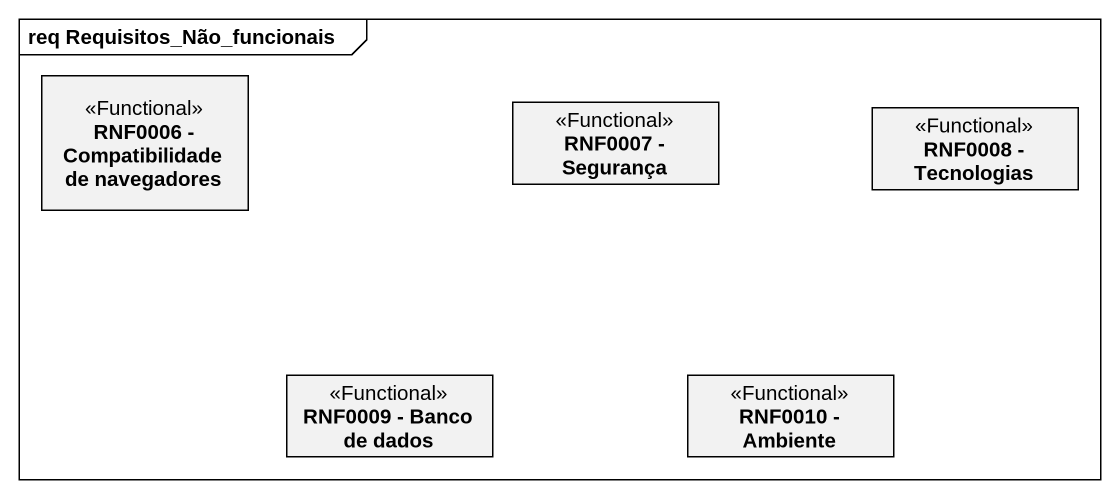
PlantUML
@startuml
mainframe req Requisitos_Não_funcionais
hide circle
hide empty members
class "RNF0006 - Compatibilidade de navegadores" as RNF0006_Compatibilidade_de <<Functional>>
class "RNF0007 - Segurança" as RNF0007_Segurança <<Functional>>
class "RNF0008 - Tecnologias" as RNF0008_Tecnologias <<Functional>>
class "RNF0009 - Banco de dados" as RNF0009_Banco_de_dados <<Functional>>
class "RNF0010 - Ambiente" as RNF0010_Ambiente <<Functional>>
@enduml
